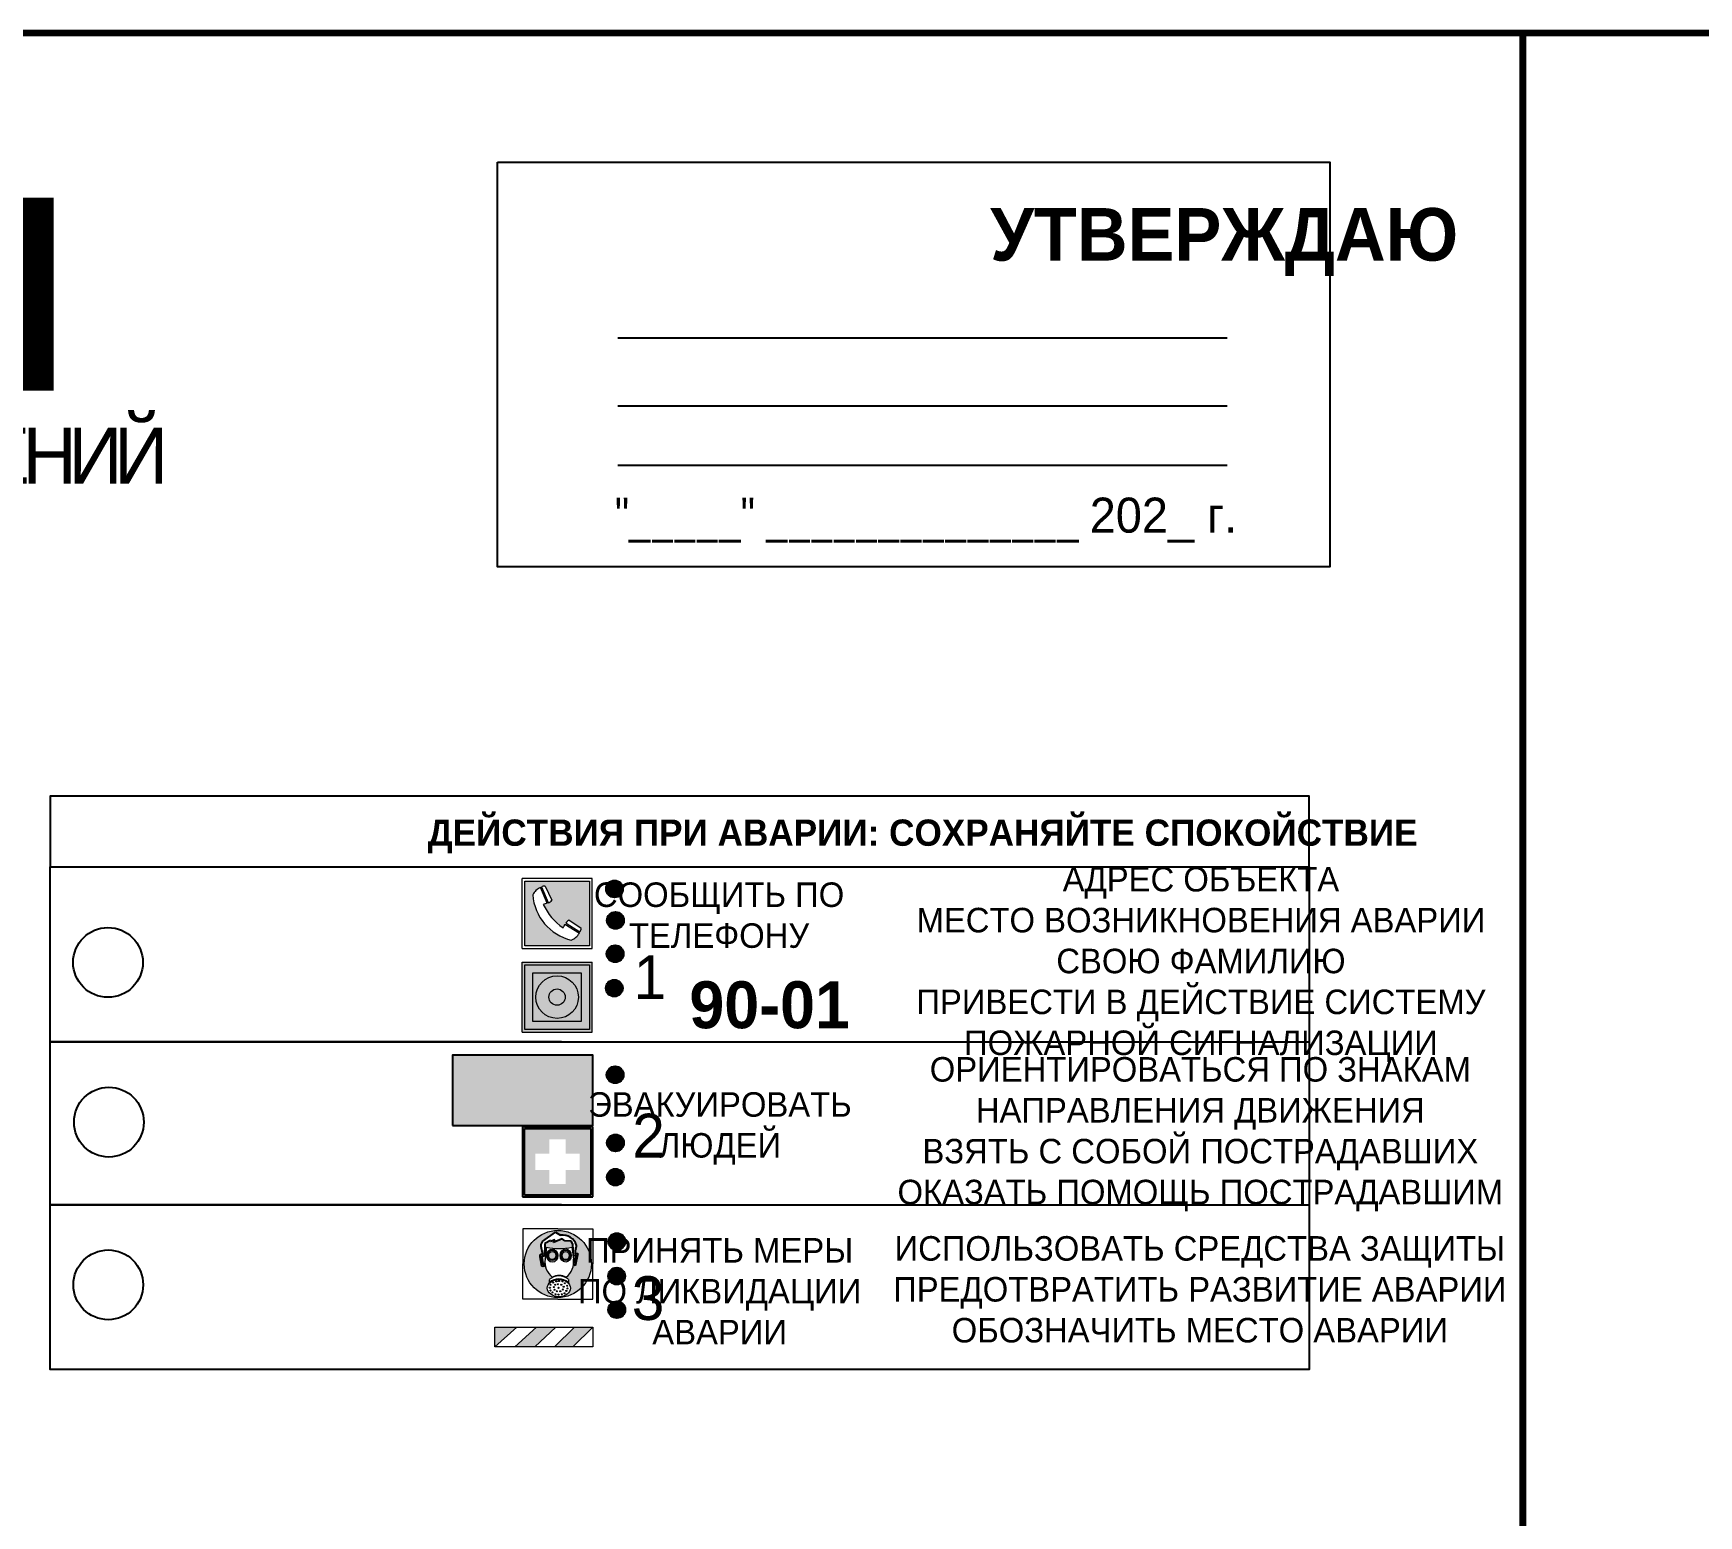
# Model space of a CAD drawing. Header units: millimetres. Extents: x 13114 to 67229, y 22859 to 38520.
# Drawn here: x 31624.5 to 31814.6, y 26080.8 to 26250 of the extents above; entities that cross this region are included whole.
import ezdxf

# ---------------------------------------------------------------- set-up
doc = ezdxf.new("R2010")
doc.units = ezdxf.units.MM
doc.styles.add('обычный', font='arial.ttf')

# ---------------------------------------------------------------- blocks, each defined once
blk = doc.blocks.new('A$C38D26F80')
h = blk.add_hatch(color=5)
h.dxf.hatch_style = 1
h.paths.add_polyline_path([(-8.77, -4.48, 1), (-0.19, -4.48, 1)])
h.paths.add_polyline_path([(-6.75, -3.58), (-6.75, -3.31), (-6.62, -3.22), (-6.5, -3.22), (-6.42, -3.3), (-6.39, -3.28), (-6.59, -2.23), (-6.59, -2.01), (-6.38, -1.58), (-4.76, -0.4), (-4.13, -0.79, -0.362848), (-2.1, -2.1, -0.201049), (-2.17, -2.48, 0.085434), (-2.26, -3.13), (-1.9, -3.16), (-2.25, -4.7), (-2.4, -4.59), (-2.43, -4.34), (-2.36, -4.34), (-2.14, -3.34), (-2.47, -3.42), (-2.58, -1.95), (-2.77, -1.58), (-3.58, -1.52), (-3.92, -1.26), (-5.05, -1.73), (-4.87, -1.39), (-5.41, -1.6), (-5.41, -1.46), (-6.13, -1.87), (-6.18, -3.5), (-6.56, -3.47), (-6.37, -4.59), (-6.16, -4.43), (-6.16, -4.66), (-6.36, -4.79), (-6.37, -4.8), (-6.51, -4.76)], flags=16)
h.paths.add_polyline_path([(-6.51, -4.76), (-6.36, -4.79), (-6.37, -4.8)], flags=0)
h.paths.add_polyline_path([(-5.92, -2.34, 0.089508), (-2.67, -2.35), (-2.48, -3.88, -0.268602), (-3.4, -6.18, 0.262449), (-5.2, -6.18, -0.268602), (-6.11, -3.88)], flags=16)
edge = h.paths.add_edge_path(flags=16)
edge.add_ellipse((-5.19, -3.41), major_axis=(0, 0.842), ratio=0.848992, start_angle=0, end_angle=360)
edge = h.paths.add_edge_path(flags=0)
edge.add_ellipse((-5.19, -3.39), major_axis=(0, 0.665), ratio=0.853798, start_angle=0, end_angle=360)
edge = h.paths.add_edge_path(flags=0)
edge.add_ellipse((-5.19, -3.4), major_axis=(0, 0.528), ratio=0.864094, start_angle=0, end_angle=360)
edge = h.paths.add_edge_path(flags=16)
edge.add_ellipse((-3.47, -3.4), major_axis=(0, 0.842), ratio=0.848992, start_angle=0, end_angle=360)
h.paths.add_polyline_path([(-3.13, -6.45), (-3.13, -6.84, 0.383174), (-5.57, -6.85), (-5.57, -6.49, -0.369952)], flags=16)
edge = h.paths.add_edge_path(flags=0)
edge.add_ellipse((-3.47, -3.39), major_axis=(0, 0.665), ratio=0.853798, start_angle=0, end_angle=360)
edge = h.paths.add_edge_path(flags=0)
edge.add_ellipse((-3.47, -3.4), major_axis=(0, 0.528), ratio=0.864094, start_angle=0, end_angle=360)
edge = h.paths.add_edge_path(flags=16)
edge.add_ellipse((-4.34, -7.57), major_axis=(-1.48, 0), ratio=0.744955, start_angle=0, end_angle=360)
h.paths.add_polyline_path([(-5.01, -6.85, -1), (-5.15, -6.85, -1)], flags=0)
h.paths.add_polyline_path([(-5.33, -7.14, -1), (-5.47, -7.14, -1)], flags=0)
h.paths.add_polyline_path([(-4.61, -6.71, -1), (-4.74, -6.71, -1)], flags=16)
h.paths.add_polyline_path([(-5.43, -7.51, -1), (-5.57, -7.51, -1)], flags=0)
h.paths.add_polyline_path([(-4.26, -6.67, -1), (-4.4, -6.67, -1)], flags=16)
h.paths.add_polyline_path([(-4.74, -7.14, -1), (-4.88, -7.14, -1)], flags=0)
h.paths.add_polyline_path([(-4.93, -7.43, -1), (-5.07, -7.43, -1)], flags=0)
h.paths.add_polyline_path([(-4.41, -7.07, -1), (-4.54, -7.07, -1)], flags=0)
h.paths.add_polyline_path([(-5.33, -7.87, -1), (-5.46, -7.87, -1)], flags=0)
h.paths.add_polyline_path([(-3.8, -6.71, -1), (-3.94, -6.71, -1)], flags=16)
h.paths.add_polyline_path([(-4.85, -7.78, -1), (-4.98, -7.78, -1)], flags=0)
h.paths.add_polyline_path([(-3.96, -7.14, -1), (-4.1, -7.14, -1)], flags=0)
h.paths.add_polyline_path([(-4.33, -7.53, -1), (-4.47, -7.53, -1)], flags=0)
h.paths.add_polyline_path([(-5.09, -8.12, -1), (-5.23, -8.12, -1)], flags=0)
h.paths.add_polyline_path([(-3.5, -6.94, -1), (-3.64, -6.94, -1)], flags=0)
h.paths.add_polyline_path([(-4.54, -7.97, -1), (-4.68, -7.97, -1)], flags=0)
h.paths.add_polyline_path([(-3.66, -7.39, -1), (-3.8, -7.39, -1)], flags=0)
h.paths.add_polyline_path([(-4.73, -8.35, -1), (-4.86, -8.35, -1)], flags=0)
h.paths.add_polyline_path([(-4.09, -7.96, -1), (-4.23, -7.96, -1)], flags=0)
h.paths.add_polyline_path([(-3.77, -7.74, -1), (-3.91, -7.74, -1)], flags=0)
h.paths.add_polyline_path([(-3.22, -7.27, -1), (-3.35, -7.27, -1)], flags=0)
h.paths.add_polyline_path([(-4.34, -8.4, -1), (-4.47, -8.4, -1)], flags=0)
h.paths.add_polyline_path([(-3.16, -7.61, -1), (-3.3, -7.61, -1)], flags=0)
h.paths.add_polyline_path([(-3.9, -8.35, -1), (-4.04, -8.35, -1)], flags=0)
h.paths.add_polyline_path([(-3.32, -7.91, -1), (-3.46, -7.91, -1)], flags=0)
h.paths.add_polyline_path([(-3.55, -8.23, -1), (-3.69, -8.23, -1)], flags=0)
at = {"color": 5, "lineweight": 5}
for p, q in [((-4.48, 0), (-8.96, 0)), ((-8.96, 0), (-8.96, -4.48)), ((-4.48, 0), (0, 0)), ((0, 0), (0, -4.48)), ((-6.59, -2.01), (-6.38, -1.58)), ((-6.59, -2.23), (-6.59, -2.01)), ((-6.38, -1.58), (-4.76, -0.4)), ((-6.13, -1.87), (-6.18, -3.5)), ((-5.41, -1.46), (-6.13, -1.87)), ((-4.87, -1.39), (-5.41, -1.6)), ((-5.41, -1.6), (-5.41, -1.46)), ((-3.92, -1.26), (-5.05, -1.73)), ((-5.05, -1.73), (-4.87, -1.39)), ((-4.76, -0.4), (-4.13, -0.79)), ((-3.58, -1.52), (-3.92, -1.26)), ((-2.77, -1.58), (-3.58, -1.52)), ((-2.58, -1.95), (-2.77, -1.58)), ((-2.47, -3.42), (-2.58, -1.95)), ((-6.75, -3.31), (-6.62, -3.22)), ((-6.75, -3.58), (-6.75, -3.31)), ((-6.51, -4.76), (-6.75, -3.58)), ((-6.62, -3.22), (-6.5, -3.22)), ((-6.39, -3.28), (-6.59, -2.23)), ((-6.18, -3.5), (-6.56, -3.47)), ((-6.56, -3.47), (-6.37, -4.59)), ((-6.5, -3.22), (-6.42, -3.3)), ((-6.42, -3.3), (-6.39, -3.28)), ((-5.92, -2.34), (-6.11, -3.88)), ((-2.67, -2.34), (-2.48, -3.88)), ((-2.14, -3.34), (-2.47, -3.42)), ((-2.36, -4.34), (-2.14, -3.34)), ((-1.9, -3.16), (-2.26, -3.13)), ((-2.25, -4.7), (-1.9, -3.16)), ((-8.96, -8.96), (-8.96, -4.48)), ((-6.37, -4.8), (-6.51, -4.76)), ((-6.37, -4.59), (-6.16, -4.43)), ((-6.16, -4.66), (-6.37, -4.8)), ((-6.16, -4.43), (-6.16, -4.66)), ((-2.43, -4.34), (-2.4, -4.59)), ((-2.43, -4.34), (-2.36, -4.34)), ((-2.4, -4.59), (-2.25, -4.7)), ((0, -8.96), (0, -4.48)), ((-5.57, -6.49), (-5.57, -6.85)), ((-3.13, -6.45), (-3.13, -6.84)), ((-4.48, -8.96), (-8.96, -8.96)), ((-4.48, -8.96), (0, -8.96))]:
    blk.add_line(p, q, dxfattribs=at)
at = {"color": 5}
for p, q in [((-6.59, -2.01), (-6.38, -1.58)), ((-6.59, -2.23), (-6.59, -2.01)), ((-6.38, -1.58), (-4.76, -0.4)), ((-6.13, -1.87), (-6.18, -3.5)), ((-5.41, -1.46), (-6.13, -1.87)), ((-4.87, -1.39), (-5.41, -1.6)), ((-5.41, -1.6), (-5.41, -1.46)), ((-3.92, -1.26), (-5.05, -1.73)), ((-5.05, -1.73), (-4.87, -1.39)), ((-4.76, -0.4), (-4.13, -0.79)), ((-3.58, -1.52), (-3.92, -1.26)), ((-2.77, -1.58), (-3.58, -1.52)), ((-2.58, -1.95), (-2.77, -1.58)), ((-2.47, -3.42), (-2.58, -1.95)), ((-6.75, -3.31), (-6.62, -3.22)), ((-6.75, -3.58), (-6.75, -3.31)), ((-6.51, -4.76), (-6.75, -3.58)), ((-6.62, -3.22), (-6.5, -3.22)), ((-6.39, -3.28), (-6.59, -2.23)), ((-6.18, -3.5), (-6.56, -3.47)), ((-6.56, -3.47), (-6.37, -4.59)), ((-6.5, -3.22), (-6.42, -3.3)), ((-6.42, -3.3), (-6.39, -3.28)), ((-2.14, -3.34), (-2.47, -3.42)), ((-2.36, -4.34), (-2.14, -3.34)), ((-2.26, -3.13), (-1.9, -3.16)), ((-1.9, -3.16), (-2.25, -4.7)), ((-6.37, -4.8), (-6.51, -4.76)), ((-6.36, -4.79), (-6.51, -4.76)), ((-6.37, -4.59), (-6.16, -4.43)), ((-6.16, -4.66), (-6.37, -4.8)), ((-6.16, -4.66), (-6.36, -4.79)), ((-6.16, -4.43), (-6.16, -4.66)), ((-2.4, -4.59), (-2.43, -4.34)), ((-2.43, -4.34), (-2.36, -4.34)), ((-2.25, -4.7), (-2.4, -4.59))]:
    blk.add_line(p, q, dxfattribs=at)
at = {"color": 5, "lineweight": 5}
for centre, radius in [((-4.48, -4.48), 4.29), ((-5.5, -7.51), 0.0678), ((-5.4, -7.14), 0.0678), ((-5.4, -7.87), 0.0678), ((-5.16, -8.12), 0.0678), ((-5.08, -6.85), 0.0678), ((-5, -7.43), 0.0678), ((-4.91, -7.78), 0.0678), ((-4.81, -7.14), 0.0678), ((-4.79, -8.35), 0.0678), ((-4.67, -6.71), 0.0678), ((-4.61, -7.97), 0.0678), ((-4.47, -7.07), 0.0678), ((-4.4, -7.53), 0.0678), ((-4.4, -8.4), 0.0678), ((-4.33, -6.67), 0.0678), ((-4.16, -7.96), 0.0678), ((-4.03, -7.14), 0.0678), ((-3.97, -8.35), 0.0678), ((-3.87, -6.71), 0.0678), ((-3.84, -7.74), 0.0678), ((-3.73, -7.39), 0.0678), ((-3.62, -8.23), 0.0678), ((-3.57, -6.94), 0.0678), ((-3.39, -7.91), 0.0678), ((-3.28, -7.27), 0.0678), ((-3.23, -7.61), 0.0678)]:
    blk.add_circle(centre, radius, dxfattribs=at)
at = {"color": 5}
for centre, radius, start, end in [((-3.89, -2.66), 1.88, 17.387, 97.1599), ((-2.6, -2.2), 0.511, 326.3906, 11.8614), ((-0.35, -3.07), 1.91, 162.2553, 181.7878)]:
    blk.add_arc(centre, radius, start, end, dxfattribs=at)
at = {"color": 5, "lineweight": 5}
for centre, radius, start, end in [((-2.6, -2.2), 0.513, 326.4781, 11.7739), ((-3.66, -4.24), 2.47, 171.573, 231.7124), ((-4.28, 6.66), 9.15, 259.6987, 280.1569), ((-4.93, -4.24), 2.47, 308.2876, 8.427), ((-0.47, -3.05), 1.79, 161.5846, 182.4584), ((-4.33, -7.88), 1.87, 50.358, 131.5662), ((-4.34, -8.2), 1.82, 48.4943, 132.3565), ((-4.3, -7.78), 1.83, 60.5889, 119.4111)]:
    blk.add_arc(centre, radius, start, end, dxfattribs=at)
for centre, major_axis, ratio in [((-5.19, -3.41), (0, 0.842), 0.848992), ((-5.19, -3.39), (0, 0.665), 0.853798), ((-5.19, -3.4), (0, 0.528), 0.864094), ((-3.47, -3.4), (0, 0.842), 0.848992), ((-3.47, -3.39), (0, 0.665), 0.853798), ((-3.47, -3.4), (0, 0.528), 0.864094), ((-4.34, -7.57), (-1.48, 0), 0.744955)]:
    blk.add_ellipse(centre, major_axis=major_axis, ratio=ratio, dxfattribs=at)
blk = doc.blocks.new('A$C47DD6509')
at = {"lineweight": 5}
for points in [[(-8.69, 0), (-11.19, 0), (-11.19, -2.22)], [(-4.22, 0), (-6.45, 0), (-8.91, -2.22), (-6.61, -2.22)], [(0, 0), (-2.09, 0), (-4.36, -2.22), (-2.29, -2.22)]]:
    blk.add_hatch(color=242, dxfattribs=at).paths.add_polyline_path(points)
at = {"color": 242, "lineweight": 5}
for p, q in [((-11.19, -2.22), (-8.69, 0)), ((-11.19, -2.22), (-11.19, 0)), ((-11.19, 0), (-8.69, 0)), ((-11.19, 0), (0, 0)), ((-8.91, -2.22), (-6.45, 0)), ((-6.61, -2.22), (-4.22, 0)), ((-4.36, -2.22), (-2.09, 0)), ((-2.29, -2.22), (0, 0)), ((0, 0), (0, -2.22)), ((0, -2.22), (-11.19, -2.22))]:
    blk.add_line(p, q, dxfattribs=at)
blk = doc.blocks.new('A$C32E8229D')
at = {"true_color": 0xffffff}
blk.add_hatch(color=7, dxfattribs=at).paths.add_polyline_path([(0, 0), (0, -8), (16, -8), (16, 0)])
h = blk.add_hatch(color=126)
h.paths.add_polyline_path([(0.2, -0.2), (15.8, -0.2), (15.8, -7.8), (0.2, -7.8)])
h.paths.add_polyline_path([(13.49, -2.05), (12.08, -2.05), (11.37, -2.63, 0.162397), (11.29, -2.84), (11.29, -3.63), (10.35, -3.63), (10.35, -4.05), (11.68, -4.05), (11.68, -3.48), (12.26, -4.28), (11.29, -5.1), (11.29, -6.78), (11.85, -6.78), (11.85, -5.44), (12.8, -4.64), (12.8, -5.94), (14.46, -5.94), (14.46, -5.39), (13.45, -5.39), (13.45, -3.97), (12.46, -2.59), (13.15, -2.59), (13.69, -3.34), (14.18, -3)], flags=16)
h.paths.add_polyline_path([(10.74, -1.82, 1), (11.8, -1.82, 1)], flags=16)
h.paths.add_polyline_path([(9.39, -3.59), (5.99, -3.59), (6.56, -3.03), (5.91, -3.03), (5.1, -3.83), (5.91, -4.64), (6.56, -4.64), (5.99, -4.09), (9.39, -4.09)], flags=16)
h.paths.add_polyline_path([(4.29, -1.08), (1.72, -1.08), (1.72, -6.6), (4.29, -6.6)], flags=16)
at = {"color": 126}
blk.add_lwpolyline([(16, -8), (0, -8), (0, 0), (16, 0)], close=True, dxfattribs=at)
blk = doc.blocks.new('A$C18900ED3')
h = blk.add_hatch(color=126)
h.paths.add_polyline_path([(-0.18, -0.18), (-7.02, -0.18), (-7.02, -7.02), (-0.18, -7.02)])
h.paths.add_polyline_path([(-5.89, -4.46), (-5.89, -2.77), (-4.46, -2.77), (-4.46, -1.31), (-2.77, -1.31), (-2.77, -2.77), (-1.33, -2.77), (-1.33, -4.46), (-2.77, -4.46), (-2.77, -5.89), (-4.46, -5.89), (-4.46, -4.46)], flags=16)
at = {"color": 126}
for p, q in [((-7.2, 0), (-7.2, -7.2)), ((0, 0), (-7.2, 0)), ((0, -7.2), (0, 0)), ((-7.02, -7.02), (-7.02, -0.18)), ((-7.02, -0.18), (-0.18, -0.18)), ((-0.18, -0.18), (-0.18, -7.02)), ((-7.2, -7.2), (0, -7.2)), ((-0.18, -7.02), (-7.02, -7.02))]:
    blk.add_line(p, q, dxfattribs=at)
blk = doc.blocks.new('A$C456E1F9C')
at = {"lineweight": 5}
h = blk.add_hatch(color=242, dxfattribs=at)
h.paths.add_polyline_path([(0.51, -1.47), (0.51, -13.26), (12.29, -13.26), (12.29, -1.47)])
h.paths.add_polyline_path([(5.42, -4.95, -0.254479), (4.78, -5.4), (3.52, -2.53, -0.209735), (4.23, -2.4)], flags=16)
h.paths.add_polyline_path([(8.53, -8.6), (10.87, -10.17), (10.54, -10.76), (8.03, -9.13, -0.192251)], flags=16)
h.paths.add_polyline_path([(4.61, -5.49, 0.005518), (3.87, -5.72, 0.128647), (7.49, -10.01, 0.00809), (7.83, -9.33), (10.47, -10.97, -0.16736), (8.99, -12.25, -0.327862), (1.95, -3.95, -0.166952), (3.36, -2.62)], flags=16)
at = {"color": 242, "lineweight": 5}
for p, q in [((0, -13.77), (0, -0.97)), ((12.8, -0.97), (0, -0.97)), ((4.61, -5.49), (3.36, -2.62)), ((3.52, -2.53), (4.78, -5.4)), ((4.23, -2.4), (5.42, -4.95)), ((12.8, -13.77), (12.8, -0.97)), ((10.81, -10.12), (8.53, -8.6)), ((7.83, -9.33), (10.47, -10.97)), ((8.03, -9.13), (10.54, -10.76)), ((10.54, -10.76), (10.8, -10.3)), ((10.8, -10.3), (10.81, -10.12)), ((0, -13.77), (12.8, -13.77))]:
    blk.add_line(p, q, dxfattribs=at)
blk.add_lwpolyline([(0.51, -1.47), (12.29, -1.47), (12.29, -13.26), (0.51, -13.26)], close=True, dxfattribs=at)
for centre, radius, start, end in [((4.59, -5.34), 2.99, 114.2845, 152.1974), ((4.02, -3.27), 0.891, 76.3284, 123.7092), ((11.12, -3.31), 9.19, 183.9915, 256.6009), ((14.98, -39.1), 35.17, 107.1487, 108.4135), ((13.86, -0.94), 11.08, 205.5536, 234.8762), ((4.68, -4.59), 0.824, 276.9621, 334.0723), ((8.94, -9.5), 0.989, 114.4092, 157.9388), ((-13.31, 0.8), 23.44, 332.5487, 334.4027), ((7.87, -9.46), 3, 291.9291, 329.9329)]:
    blk.add_arc(centre, radius, start, end, dxfattribs=at)
blk = doc.blocks.new('A$C54414219')
at = {"true_color": 0xffffff}
h = blk.add_hatch(color=7, dxfattribs=at)
h.paths.add_polyline_path([(2.39, -9.45), (2.39, -18.3), (11.23, -18.3), (11.23, -9.45)], flags=0)
h.paths.add_polyline_path([(10.71, -13.87, -1), (2.92, -13.87, -1)], flags=0)
h.paths.add_polyline_path([(8.3, -13.87, -1), (5.33, -13.87, -1)], flags=0)
h.paths.add_polyline_path([(0.41, -7.47), (0.41, -20.27), (13.21, -20.27), (13.21, -7.47)])
h.paths.add_polyline_path([(0.92, -19.77), (12.71, -19.77), (12.71, -7.98), (0.92, -7.98)], flags=16)
h.paths.add_polyline_path([(11.23, -9.45), (11.23, -18.3), (2.39, -18.3), (2.39, -9.45)], flags=0)
at = {"lineweight": 5}
h = blk.add_hatch(color=242, dxfattribs=at)
h.paths.add_polyline_path([(12.71, -7.98), (0.92, -7.98), (0.92, -19.77), (12.71, -19.77)])
h.paths.add_polyline_path([(11.23, -18.3), (2.39, -18.3), (2.39, -9.45), (11.23, -9.45)], flags=16)
h.paths.add_polyline_path([(10.71, -13.87, -1), (2.92, -13.87, -1)], flags=0)
h.paths.add_polyline_path([(8.3, -13.87, -1), (5.33, -13.87, -1)], flags=0)
at = {"true_color": 0xffffff}
h = blk.add_hatch(color=7, dxfattribs=at)
h.paths.add_polyline_path([(2.39, -9.45), (2.39, -18.3), (11.23, -18.3), (11.23, -9.45)])
h.paths.add_polyline_path([(10.71, -13.87, -1), (2.92, -13.87, -1)], flags=16)
h.paths.add_polyline_path([(8.3, -13.87, -1), (5.33, -13.87, -1)], flags=0)
at = {"lineweight": 5}
h = blk.add_hatch(color=242, dxfattribs=at)
h.paths.add_polyline_path([(2.92, -13.87, 1), (10.71, -13.87, 1)])
h.paths.add_polyline_path([(8.3, -13.87, -1), (5.33, -13.87, -1)], flags=16)
at = {"color": 242, "lineweight": 5}
for p, q in [((0.41, -20.27), (0.41, -7.47)), ((0.41, -7.47), (13.21, -7.47)), ((0.41, -7.47), (13.21, -7.47)), ((13.21, -20.27), (13.21, -7.47)), ((0.41, -20.27), (13.21, -20.27))]:
    blk.add_line(p, q, dxfattribs=at)
for points in [[(0.92, -7.98), (12.71, -7.98), (12.71, -19.77), (0.92, -19.77)], [(2.39, -9.45), (11.23, -9.45), (11.23, -18.3), (2.39, -18.3)]]:
    blk.add_lwpolyline(points, close=True, dxfattribs=at)
for radius in [3.89, 1.49]:
    blk.add_circle((6.81, -13.87), radius, dxfattribs=at)

msp = doc.modelspace()

# ---------------------------------------------------------------- hatches: boundary and pattern name
at = {"lineweight": 0}
h = msp.add_hatch(color=256, dxfattribs=at)
h.dxf.hatch_style = 1
h.paths.add_polyline_path([(31691.8, 26152.35, 1), (31689.87, 26152.35, 1)])
h = msp.add_hatch(color=256, dxfattribs=at)
h.dxf.hatch_style = 1
h.paths.add_polyline_path([(31691.9, 26148.76, 1), (31689.97, 26148.76, 1)])
h = msp.add_hatch(color=256, dxfattribs=at)
h.dxf.hatch_style = 1
h.paths.add_polyline_path([(31691.86, 26144.95, 1), (31689.93, 26144.95, 1)])
h = msp.add_hatch(color=256, dxfattribs=at)
h.dxf.hatch_style = 1
h.paths.add_polyline_path([(31691.78, 26141.02, 1), (31689.85, 26141.02, 1)])
h = msp.add_hatch(color=256, dxfattribs=at)
h.dxf.hatch_style = 1
h.paths.add_polyline_path([(31691.87, 26131.14, 1), (31689.93, 26131.14, 1)])
h = msp.add_hatch(color=256, dxfattribs=at)
h.dxf.hatch_style = 1
h.paths.add_polyline_path([(31691.91, 26123.36, 1), (31689.97, 26123.36, 1)])
h = msp.add_hatch(color=256, dxfattribs=at)
h.dxf.hatch_style = 1
h.paths.add_polyline_path([(31691.9, 26119.45, 1), (31689.97, 26119.45, 1)])
h = msp.add_hatch(color=256, dxfattribs=at)
h.dxf.hatch_style = 1
h.paths.add_polyline_path([(31692.06, 26112.1, 1), (31690.12, 26112.1, 1)])
h = msp.add_hatch(color=256, dxfattribs=at)
h.dxf.hatch_style = 1
h.paths.add_polyline_path([(31692.05, 26108.16, 1), (31690.12, 26108.16, 1)])
h = msp.add_hatch(color=256, dxfattribs=at)
h.dxf.hatch_style = 1
h.paths.add_polyline_path([(31692.05, 26104.32, 1), (31690.12, 26104.32, 1)])

# ---------------------------------------------------------------- linework, layer by layer
at = {"color": 6, "lineweight": 100}
for points in [[(31194.54, 25855.02), (31794.54, 25855.02), (31794.54, 26250.02), (31194.54, 26250.02)], [(31794.54, 25855.02), (32394.54, 25855.02), (32394.54, 26250.02), (31794.54, 26250.02)]]:
    msp.add_lwpolyline(points, close=True, dxfattribs=at)
for points in [[(31677.48, 26235.32), (31772.49, 26235.32), (31772.49, 26189.11), (31677.48, 26189.11)], [(31626.39, 26154.88), (31770.15, 26154.88), (31770.15, 26162.93), (31626.39, 26162.93)], [(31626.39, 26154.88), (31770.15, 26154.88), (31770.15, 26097.48), (31626.39, 26097.48)]]:
    msp.add_lwpolyline(points, close=True)
for points in [[(31691.23, 26215.27), (31760.76, 26215.27)], [(31691.23, 26207.51), (31760.76, 26207.51)], [(31691.23, 26200.72), (31760.76, 26200.72)], [(31684.8, 26134.89), (31626.39, 26134.89), (31770.15, 26134.89)], [(31684.8, 26116.31), (31626.39, 26116.31), (31770.15, 26116.31)]]:
    msp.add_lwpolyline(points)
for centre, radius in [((31690.83, 26152.35), 0.966), ((31690.94, 26148.76), 0.966), ((31633.01, 26143.96), 3.98), ((31690.9, 26144.95), 0.966), ((31690.81, 26141.02), 0.966), ((31690.9, 26131.14), 0.966), ((31633.11, 26125.73), 3.98), ((31690.94, 26123.36), 0.966), ((31690.93, 26119.45), 0.966), ((31691.09, 26112.1), 0.966), ((31633.04, 26107.16), 3.98), ((31691.08, 26108.16), 0.966), ((31691.09, 26104.32), 0.966)]:
    msp.add_circle(centre, radius)

# ---------------------------------------------------------------- block references
for name, p, xscale, yscale, zscale in [('A$C456E1F9C', (31680.28, 26154.16), 0.625, 0.625, 0.625), ('A$C54414219', (31680.02, 26148.67), 0.625, 0.625, 0.625), ('A$C18900ED3', (31688.34, 26125.21), 1.111111111007631, 1.111111111007631, 1.111111111007631), ('A$C38D26F80', (31688.36, 26113.54), 0.8928571427240968, 0.8928571427240968, 0.8928571427240968)]:
    msp.add_blockref(name, p, dxfattribs=dict(xscale=xscale, yscale=yscale, zscale=zscale))
at = {"xscale": -1}
msp.add_blockref('A$C32E8229D', (31688.34, 26133.36), dxfattribs=at)
at = {"color": 242, "true_color": 0xc1121c}
msp.add_blockref('A$C47DD6509', (31688.36, 26102.32), dxfattribs=at)

# ---------------------------------------------------------------- texts
at = {"lineweight": 0, "style": 'обычный'}
for s, insert, char_height, width, attachment_point in [('{\\fProxima Nova Rg|b1|i0|c204|p2;ПЛАН ЭВАКУАЦИИ}', (31351.62, 26231.24), 22, 493.8901, 1), ('\\pi-18,l18,t18;{\\fProxima Nova Rg|b1|i0|c204|p2;УТВЕРЖДАЮ\\H1.1997x; }', (31760.43, 26226.2), 6, 126.6484, 5), ('{\\fArial Narrow|b0|i0|c204|p34;"_____" ______________ \\fProxima Nova Rg|b0|i0|c204|p2;202_ г. }', (31726.39, 26194.44), 4, 78.6503, 5), ('{\\fProxima Nova Rg|b1|i0|c204|p2;ДЕЙСТВИЯ ПРИ АВАРИИ: СОХРАНЯЙТЕ СПОКОЙСТВИЕ\\H1.6644x; }', (31726, 26158.34), 3, 175.1736, 5), ('\\pi-8.4,l8.4,t8.4;{\\fProxima Nova Rg|b0|i0|c204|p2;АДРЕС ОБЪЕКТА\\PМЕСТО ВОЗНИКНОВЕНИЯ АВАРИИ\\PСВОЮ ФАМИЛИЮ\\PПРИВЕСТИ В ДЕЙСТВИЕ СИСТЕМУ \\PПОЖАРНОЙ СИГНАЛИЗАЦИИ}', (31757.78, 26143.72), 2.8, 126.6484, 5), ('{\\fProxima Nova Rg|b0|i0|c204|p2;СООБЩИТЬ ПО \\PТЕЛЕФОНУ}', (31702.77, 26149.34), 2.8, 126.6484, 5), ('{\\fProxima Nova Rg|b0|i0|c204|p2;1\\H1.1667x; }', (31694.87, 26142.27), 5, 126.6484, 5), ('{\\fProxima Nova Rg|b1|i0|c204|p2;\\H1.0714x;90-01\\fProxima Nova Rg|b0|i0|c204|p2;\\H0.93331x; \\H1.3449x; }', (31708.54, 26139.09), 5, 126.6484, 5), ('\\pi-8.4,l8.4,t8.4;{\\fProxima Nova Rg|b0|i0|c204|p2;ОРИЕНТИРОВАТЬСЯ ПО ЗНАКАМ \\PНАПРАВЛЕНИЯ ДВИЖЕНИЯ\\PВЗЯТЬ С СОБОЙ ПОСТРАДАВШИХ\\PОКАЗАТЬ ПОМОЩЬ ПОСТРАДАВШИМ}', (31757.71, 26124.35), 2.8, 126.6484, 5), ('{\\fProxima Nova Rg|b0|i0|c204|p2;ЭВАКУИРОВАТЬ \\PЛЮДЕЙ}', (31702.87, 26125.01), 2.8, 126.6484, 5), ('{\\fProxima Nova Rg|b0|i0|c204|p2;2\\H1.1967x; }', (31694.72, 26124.19), 5, 126.6484, 5), ('\\pi-8.4,l8.4,t8.4;{\\fProxima Nova Rg|b0|i0|c204|p2;ИСПОЛЬЗОВАТЬ СРЕДСТВА ЗАЩИТЫ \\PПРЕДОТВРАТИТЬ РАЗВИТИЕ АВАРИИ\\PОБОЗНАЧИТЬ МЕСТО АВАРИИ}', (31757.65, 26106.63), 2.8, 126.6484, 5), ('{\\fProxima Nova Rg|b0|i0|c204|p2;ПРИНЯТЬ МЕРЫ \\PПО ЛИКВИДАЦИИ \\PАВАРИИ}', (31702.83, 26106.43), 2.8, 126.6484, 5), ('{\\fProxima Nova Rg|b0|i0|c204|p2;3\\H1.1967x; }', (31694.66, 26105.61), 5, 126.6484, 5)]:
    msp.add_mtext(s, dxfattribs=dict(at, insert=insert, char_height=char_height, width=width, attachment_point=attachment_point))
at = {"color": 0, "lineweight": 0, "insert": (31501.49, 26205.19), "char_height": 8, "width": 449.2158, "attachment_point": 5, "style": 'обычный'}
msp.add_mtext('{\\fArial Black|b1|i0|c204|p34;\\H2x;\\T0.85;  \\fArial Narrow|b0|i0|c204|p34;\\H0.8x;\\W0.9;\\P\\fProxima Nova Rg|b0|i0|c204|p2;\\H0.5x;\\W1;\\C256;ПРИ ПОЖАРЕ  ИЛИ ДРУГИХ ЧРЕЗВЫЧАЙНЫХ СИТУАЦИЯХ  ИЗ ПОМЕЩЕНИЙ \\fProxima Nova Rg|b1|i0|c204|p2;\\H1.25x;\\PТЦ ЖДО: ЛОКОМОТИВНОГО ДЕПО   1 ЭТАЖ}', dxfattribs=at)

doc.saveas('drawing.dxf')
